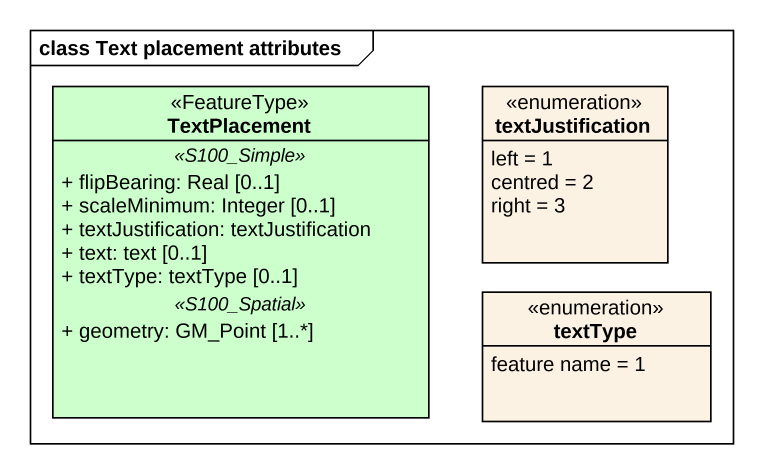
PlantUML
@startuml
mainframe class Text placement attributes
hide circle
hide empty members
skinparam classAttributeIconSize 0
class TextPlacement <<FeatureType>> #CCFFCC {
  .. <<S100_Simple>> ..
  + flipBearing: Real [0..1]
  + scaleMinimum: Integer [0..1]
  + textJustification: textJustification
  + text: text [0..1]
  + textType: textType [0..1]
  .. <<S100_Spatial>> ..
  + geometry: GM_Point [1..*]
}
enum textJustification #FCF2E3 {
  left = 1
  centred = 2
  right = 3
}
enum textType #FCF2E3 {
  feature name = 1
}
@enduml
